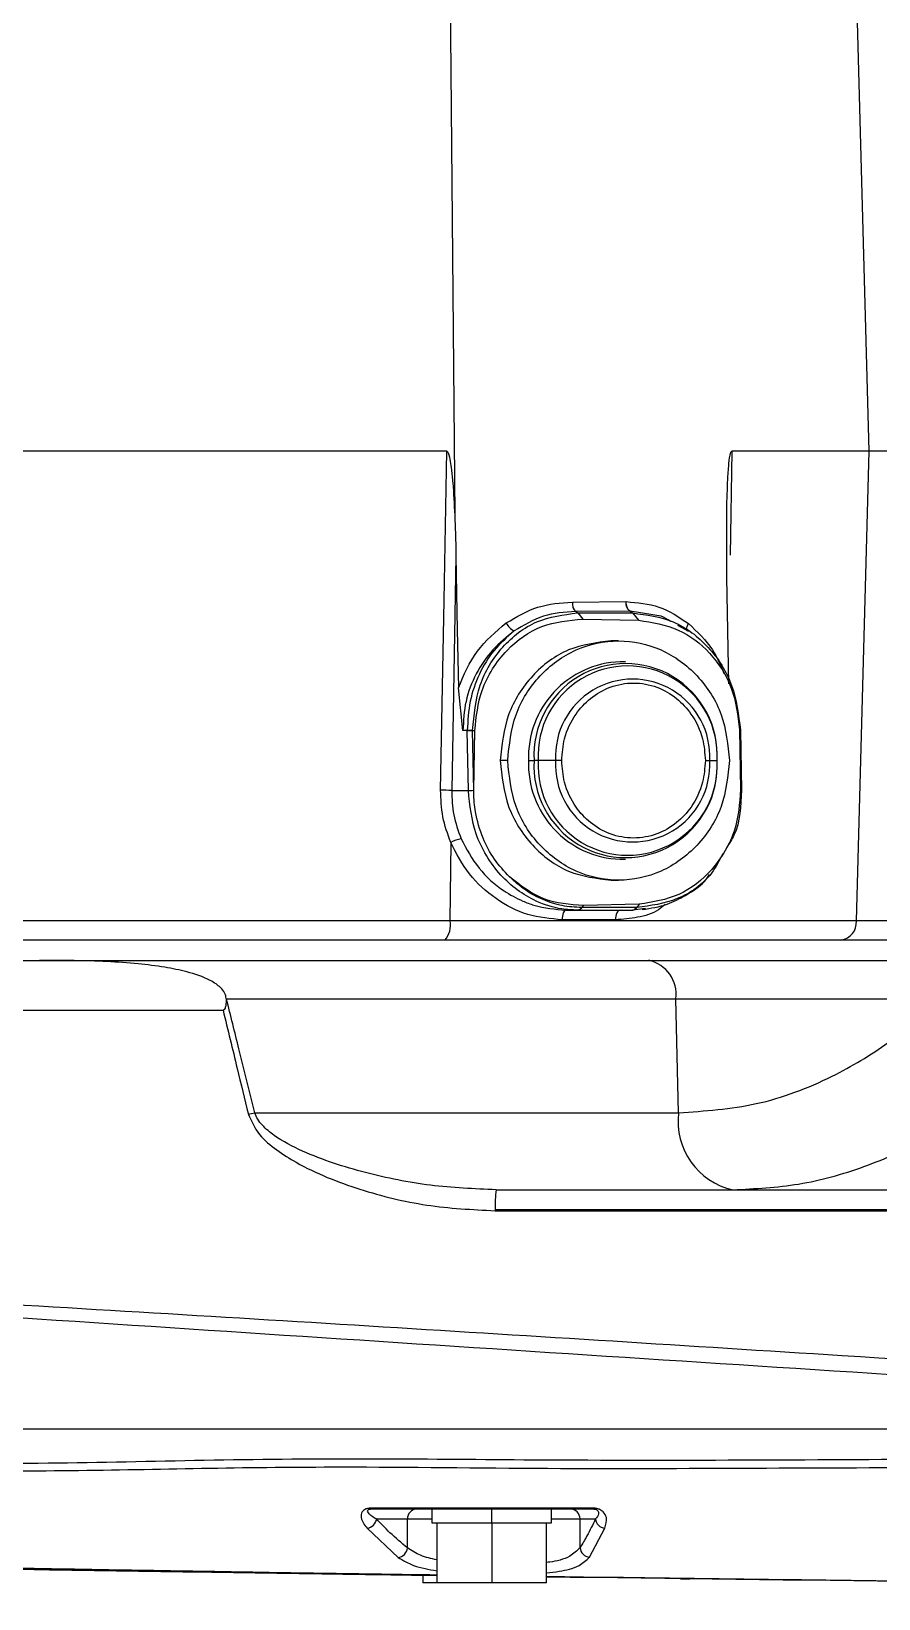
# Model space of a CAD drawing. Header units: millimetres. Extents: x -356 to 237, y 0 to 365.
# Drawn here: x 146.998 to 148.671, y 247.303 to 250.396 of the extents above; entities that cross this region are included whole.
import ezdxf

# ---------------------------------------------------------------- set-up
doc = ezdxf.new("R2010")
doc.units = ezdxf.units.MM

msp = doc.modelspace()

# ---------------------------------------------------------------- linework, layer by layer
at = {"color": 7, "linetype": 'Continuous', "lineweight": 25}
for p, q in [((147.8221, 250.7497), (147.8337, 249.4413)), ((148.6518, 249.5672), (148.6198, 250.7497)), ((147.8179, 249.5672), (146.8827, 249.5672)), ((148.3808, 249.5672), (148.3772, 249.3625)), ((148.6518, 249.5672), (148.3808, 249.5672)), ((148.6267, 248.6406), (148.6518, 249.5672)), ((148.7191, 249.5672), (148.6518, 249.5672)), ((147.8361, 249.36), (147.8278, 248.8979)), ((148.3749, 249.1084), (148.3712, 249.3181)), ((148.066, 249.2698), (148.0666, 249.2698)), ((148.0666, 249.2698), (148.1715, 249.2705)), ((148.0727, 249.2513), (148.0721, 249.2513)), ((148.1794, 249.2517), (148.0727, 249.2513)), ((148.0764, 249.2482), (148.0759, 249.2482)), ((148.0764, 249.2482), (148.0864, 249.2361)), ((148.0864, 249.2361), (148.1966, 249.2339)), ((148.1801, 249.2517), (148.1848, 249.2482)), ((148.2248, 249.2444), (148.1801, 249.2517)), ((148.1848, 249.2482), (148.1966, 249.2339)), ((148.2962, 249.2119), (148.2743, 249.2237)), ((148.1572, 249.1932), (148.1424, 249.1932)), ((148.171, 249.1518), (148.1601, 249.1518)), ((147.8499, 249.016), (147.8408, 249.1004)), ((147.8585, 249.016), (147.8499, 249.016)), ((147.8585, 249.0159), (147.8585, 249.016)), ((147.8606, 248.8978), (147.8585, 249.0159)), ((147.869, 249.0163), (147.869, 249.0165)), ((147.869, 249.0163), (147.8733, 249.0164)), ((147.8714, 248.8982), (147.869, 249.0163)), ((147.8714, 248.8982), (147.8733, 249.0164)), ((148.396, 249.0175), (148.3982, 248.8993)), ((148.3976, 249.0164), (148.396, 249.0175)), ((148.3997, 248.8986), (148.3976, 249.0166)), ((148.3976, 249.0166), (148.3976, 249.0166)), ((148.3976, 249.0164), (148.3997, 248.8986)), ((147.9382, 248.957), (147.9234, 248.957)), ((147.9794, 248.957), (147.9903, 248.957)), ((147.9987, 248.957), (147.9903, 248.957)), ((148.0328, 248.957), (147.9987, 248.957)), ((148.0449, 248.957), (148.0328, 248.957)), ((148.3285, 248.957), (148.3371, 248.957)), ((148.3371, 248.957), (148.3516, 248.957)), ((148.3516, 248.957), (148.3528, 248.957)), ((147.8278, 248.8979), (147.8606, 248.8978)), ((148.3982, 248.8993), (148.3997, 248.8982)), ((148.3997, 248.8986), (148.3997, 248.8986)), ((147.8257, 248.7953), (147.8243, 248.6406)), ((148.1601, 248.7621), (148.171, 248.7621)), ((148.1424, 248.7207), (148.1572, 248.7207)), ((148.085, 248.6668), (148.0844, 248.6668)), ((148.085, 248.6668), (148.088, 248.6709)), ((148.1924, 248.6668), (148.085, 248.6668)), ((148.1981, 248.6734), (148.088, 248.6709)), ((148.1933, 248.6668), (148.1924, 248.6668)), ((148.1981, 248.6734), (148.1933, 248.6668)), ((147.8243, 248.6406), (146.9024, 248.6406)), ((148.6267, 248.6406), (147.8243, 248.6406)), ((148.1511, 248.6427), (148.0456, 248.6427)), ((148.0534, 248.6617), (148.0761, 248.6617)), ((148.0761, 248.6617), (148.0769, 248.6617)), ((148.0769, 248.6617), (148.1845, 248.6617)), ((148.1851, 248.6617), (148.1845, 248.6617)), ((148.2101, 248.6648), (148.1851, 248.6617)), ((149.0551, 248.6406), (148.6267, 248.6406)), ((147.8057, 248.6026), (146.9024, 248.6026)), ((147.8144, 248.6026), (147.8057, 248.6026)), ((148.3271, 248.6026), (147.8144, 248.6026)), ((148.5963, 248.6026), (148.3271, 248.6026)), ((149.0099, 248.6026), (148.5963, 248.6026)), ((146.9815, 248.5627), (147.014, 248.5627)), ((147.014, 248.5627), (148.2167, 248.5627)), ((148.2167, 248.5627), (148.7374, 248.5627)), ((147.3831, 248.4867), (148.2703, 248.4867)), ((148.2757, 248.2619), (148.2703, 248.4867)), ((148.2703, 248.4867), (148.7911, 248.4867)), ((146.9421, 248.4643), (147.3763, 248.4643)), ((147.4389, 248.2619), (148.2757, 248.2619)), ((147.9155, 248.11), (148.7315, 248.11)), ((147.9135, 248.0706), (147.9135, 248.0686)), ((148.7296, 248.0706), (147.9135, 248.0706)), ((147.9135, 248.0686), (148.7296, 248.0686)), ((150.3792, 247.6375), (145.3038, 247.6375)), ((147.6695, 247.48), (148.1068, 247.48)), ((147.6793, 247.4603), (147.7402, 247.4603)), ((147.7402, 247.4032), (147.7402, 247.4603)), ((147.7402, 247.4603), (147.7886, 247.4603)), ((147.7886, 247.48), (147.7886, 247.4525)), ((147.9067, 247.4525), (147.9067, 247.48)), ((148.0248, 247.4525), (148.0248, 247.48)), ((148.0248, 247.4603), (148.0812, 247.4603)), ((148.0812, 247.4603), (148.1115, 247.4603)), ((148.0812, 247.4036), (148.0812, 247.4603)), ((147.661, 247.4421), (147.7218, 247.3843)), ((147.7886, 247.4525), (147.9067, 247.4525)), ((147.7984, 247.4525), (147.7984, 247.3344)), ((147.9067, 247.4525), (148.0248, 247.4525)), ((147.9067, 247.4525), (147.9067, 247.3344)), ((148.015, 247.3344), (148.015, 247.4525)), ((148.0999, 247.3847), (148.13, 247.442)), ((147.7709, 247.3499), (147.7709, 247.3344)), ((148.1244, 247.3451), (148.015, 247.3465)), ((148.2795, 247.3425), (148.2978, 247.3423)), ((147.7984, 247.3344), (147.7709, 247.3344)), ((147.9067, 247.3344), (147.7984, 247.3344)), ((148.015, 247.3344), (147.9067, 247.3344))]:
    msp.add_line(p, q, dxfattribs=at)
at = {"color": 7, "linetype": 'Continuous', "lineweight": 25, "flags": 128}
for points in [[(147.8058, 248.8986), (147.8126, 249.273), (147.8179, 249.5672)], [(147.8361, 249.36), (147.8388, 249.2146), (147.8408, 249.1004)], [(148.0764, 249.2482), (148.1366, 249.2482), (148.1839, 249.2482)], [(148.2962, 249.2119), (148.2945, 249.2122), (148.2931, 249.2131), (148.2922, 249.2146), (148.2918, 249.2165), (148.2919, 249.2189), (148.2925, 249.2215), (148.2936, 249.2245), (148.295, 249.2275)], [(148.0534, 248.6617), (148.0519, 248.6613), (148.0505, 248.6602), (148.0491, 248.6585), (148.048, 248.6562), (148.047, 248.6533), (148.0462, 248.65), (148.0458, 248.6464), (148.0456, 248.6427)], [(148.1602, 248.6617), (148.1585, 248.6613), (148.1568, 248.6602), (148.1552, 248.6585), (148.1539, 248.6562), (148.1527, 248.6533), (148.1519, 248.65), (148.1513, 248.6464), (148.1511, 248.6427)]]:
    msp.add_lwpolyline(points, dxfattribs=at)
at = {"color": 7, "linetype": 'Continuous', "lineweight": 25}
for centre, radius, start, end in [((148.0891, 249.2671), 0.0232, 173.2699, 222.8847), ((148.192, 249.268), 0.0206, 173.2646, 232.2743), ((147.9685, 249.2457), 0.0374, 207.7024, 242.2119), ((148.0658, 249.2398), 0.0131, 39.6084, 61.3777), ((148.1747, 249.241), 0.0117, 37.6469, 66.1121), ((148.1669, 248.9644), 0.1876, 92.0521, 182.2761), ((148.171, 248.9674), 0.181, 356.6991, 183.3009), ((148.1751, 248.9671), 0.1767, 356.6989, 183.3011), ((148.185, 248.9653), 0.1523, 356.8589, 183.1411), ((147.8827, 248.5596), 0.4571, 91.7152, 93.0354), ((148.1668, 248.9495), 0.1875, 177.7218, 267.9514), ((148.171, 248.9465), 0.181, 176.6993, 3.3007), ((148.1751, 248.9468), 0.1767, 176.6993, 3.3007), ((148.185, 248.9486), 0.1523, 176.8594, 3.1406), ((147.8034, 248.4731), 0.4255, 86.7207, 89.6765), ((147.8672, 248.7105), 0.0944, 102.7826, 116.0661), ((148.0751, 248.6725), 0.0109, 275.1213, 328.1191), ((148.1834, 248.672), 0.0103, 275.6883, 329.7719), ((147.7798, 248.632), 0.0454, 319.6125, 10.9206), ((148.5914, 248.6377), 0.0354, 277.8703, 4.6962), ((148.202, 248.4954), 0.0689, 352.7919, 77.6719), ((147.1371, 249.454), 1.2297, 283.5975, 284.2047), ((148.4125, 248.2446), 0.1379, 172.7933, 257.6672), ((148.1145, 248.0804), 0.2012, 171.5609, 182.8015), ((147.6579, 247.4635), 0.0216, 278.2431, 351.6981), ((147.618, 247.4819), 0.0516, 357.9548, 359.9991), ((147.7593, 247.4609), 0.0191, 91.8499, 181.7119), ((148.0616, 247.4605), 0.0195, 359.584, 89.5352), ((148.108, 247.4819), 0.0022, 182.1873, 238.9005), ((148.1318, 247.4623), 0.0204, 185.5079, 264.9306), ((147.7192, 247.4052), 0.0211, 277.0701, 354.4158), ((148.1014, 247.405), 0.0203, 183.7829, 265.6737)]:
    msp.add_arc(centre, radius, start, end, dxfattribs=at)
for points, knots in [([(147.8179, 249.5672), (147.818, 249.5672), (147.8183, 249.5672), (147.8188, 249.5669), (147.8198, 249.566), (147.823, 249.5596), (147.825, 249.5474), (147.8272, 249.5322), (147.8286, 249.5182), (147.8313, 249.4885), (147.8326, 249.4626), (147.8337, 249.4413)], [0, 0, 0, 0, 0.002849, 0.00587, 0.013101, 0.034667, 0.171043, 0.300122, 0.393925, 0.499962, 1, 1, 1, 1]), ([(148.3712, 249.3181), (148.3707, 249.36), (148.3701, 249.4228), (148.3718, 249.496), (148.3741, 249.5347), (148.3761, 249.5544), (148.3783, 249.5641), (148.3796, 249.5665), (148.3803, 249.5671), (148.3806, 249.5672), (148.3808, 249.5672)], [0, 0, 0, 0, 0.501748, 0.752314, 0.877447, 0.966386, 0.989362, 0.995878, 0.998123, 1, 1, 1, 1]), ([(147.8337, 249.4413), (147.8343, 249.4261), (147.8353, 249.399), (147.8359, 249.372), (147.8361, 249.36)], [0, 0, 0, 0, 0.560047, 1, 1, 1, 1]), ([(147.9354, 249.2284), (147.9557, 249.2405), (147.996, 249.2645), (148.0428, 249.2681), (148.066, 249.2698)], [0, 0, 0, 0, 0.504677, 1, 1, 1, 1]), ([(148.0727, 249.2513), (148.0718, 249.252), (148.0698, 249.2538), (148.0681, 249.2583), (148.0668, 249.2637), (148.0666, 249.2678), (148.0666, 249.2698)], [0, 0, 0, 0, 0.163603, 0.400048, 0.692898, 1, 1, 1, 1]), ([(148.1715, 249.2705), (148.1717, 249.2705), (148.1719, 249.2705), (148.1722, 249.2705), (148.1723, 249.2705)], [0, 0, 0, 0, 0.556953, 1, 1, 1, 1]), ([(148.1723, 249.2705), (148.1944, 249.2687), (148.2391, 249.265), (148.2763, 249.2401), (148.295, 249.2275)], [0, 0, 0, 0, 0.49629, 1, 1, 1, 1]), ([(148.1801, 249.2517), (148.1789, 249.2525), (148.1761, 249.2543), (148.174, 249.2593), (148.1726, 249.2648), (148.1724, 249.2686), (148.1723, 249.2705)], [0, 0, 0, 0, 0.1933191, 0.4713553, 0.7330078, 1, 1, 1, 1]), ([(147.8408, 249.1004), (147.8516, 249.1257), (147.8729, 249.176), (147.9147, 249.211), (147.9354, 249.2284)], [0, 0, 0, 0, 0.504812, 1, 1, 1, 1]), ([(147.869, 249.0165), (147.8717, 249.0468), (147.877, 249.1065), (147.9238, 249.183), (147.9927, 249.2374), (148.0484, 249.2446), (148.0759, 249.2482)], [0, 0, 0, 0, 0.2625448, 0.5174995, 0.7613469, 1, 1, 1, 1]), ([(147.8733, 249.0164), (147.8762, 249.0432), (147.8807, 249.0858), (147.907, 249.1384), (147.9434, 249.185), (148.0033, 249.2283), (148.0589, 249.2335), (148.0864, 249.2361)], [0, 0, 0, 0, 0.236026, 0.37564, 0.513104, 0.758659, 1, 1, 1, 1]), ([(148.0721, 249.2513), (148.0505, 249.2496), (148.0072, 249.2463), (147.9698, 249.2239), (147.951, 249.2127)], [0, 0, 0, 0, 0.496434, 1, 1, 1, 1]), ([(148.0727, 249.2513), (148.0734, 249.2508), (148.0748, 249.25), (148.0759, 249.2487), (148.0764, 249.2482)], [0, 0, 0, 0, 0.5312921, 1, 1, 1, 1]), ([(148.1801, 249.2517), (148.1799, 249.2517), (148.1797, 249.2517), (148.1795, 249.2517), (148.1794, 249.2517)], [0, 0, 0, 0, 0.560252, 1, 1, 1, 1]), ([(148.1848, 249.2482), (148.1846, 249.2482), (148.1844, 249.2482), (148.1841, 249.2482), (148.1839, 249.2482)], [0, 0, 0, 0, 0.559764, 1, 1, 1, 1]), ([(148.1848, 249.2482), (148.2124, 249.2445), (148.2686, 249.2371), (148.3384, 249.1828), (148.3871, 249.1068), (148.3941, 249.0469), (148.3976, 249.0166)], [0, 0, 0, 0, 0.237852, 0.483417, 0.738748, 1, 1, 1, 1]), ([(148.1966, 249.2339), (148.2236, 249.2297), (148.2763, 249.2215), (148.3409, 249.1706), (148.386, 249.1011), (148.3926, 249.0457), (148.396, 249.0175)], [0, 0, 0, 0, 0.250641, 0.487815, 0.739038, 1, 1, 1, 1]), ([(148.2597, 249.2316), (148.2537, 249.2356), (148.243, 249.2427), (148.2303, 249.2439), (148.2248, 249.2444)], [0, 0, 0, 0, 0.563968, 1, 1, 1, 1]), ([(148.295, 249.2275), (148.3125, 249.2112), (148.3428, 249.1828), (148.3585, 249.1447), (148.3652, 249.1285)], [0, 0, 0, 0, 0.576693, 1, 1, 1, 1]), ([(147.951, 249.2127), (147.9363, 249.2008), (147.9065, 249.177), (147.8743, 249.1288), (147.8529, 249.0743), (147.8509, 249.0355), (147.8499, 249.016)], [0, 0, 0, 0, 0.245663, 0.495326, 0.747201, 1, 1, 1, 1]), ([(147.951, 249.2127), (147.9371, 249.2005), (147.9093, 249.1762), (147.8805, 249.1278), (147.8615, 249.0739), (147.8595, 249.0355), (147.8585, 249.016)], [0, 0, 0, 0, 0.245826, 0.489356, 0.741567, 1, 1, 1, 1]), ([(148.1424, 249.1932), (148.1136, 249.1896), (148.0554, 249.1822), (147.983, 249.1268), (147.9331, 249.0489), (147.9267, 248.9878), (147.9234, 248.957)], [0, 0, 0, 0, 0.2412064, 0.4876646, 0.7413416, 1, 1, 1, 1]), ([(147.9382, 248.957), (147.9414, 248.9878), (147.9478, 249.0488), (147.9977, 249.1273), (148.0702, 249.1805), (148.1572, 249.1994), (148.2442, 249.1805), (148.3166, 249.1273), (148.3666, 249.0488), (148.373, 248.9878), (148.3762, 248.957)], [0, 0, 0, 0, 0.129328, 0.256166, 0.379394, 0.500003, 0.620606, 0.743834, 0.870672, 1, 1, 1, 1]), ([(148.0449, 248.957), (148.046, 248.9714), (148.0485, 249.0038), (148.069, 249.0468), (148.101, 249.0817), (148.1403, 249.1043), (148.1867, 249.1127), (148.2331, 249.1043), (148.2723, 249.0817), (148.3044, 249.0468), (148.3249, 249.0038), (148.3274, 248.9714), (148.3285, 248.957)], [0, 0, 0, 0, 0.093669, 0.210637, 0.301075, 0.398679, 0.500004, 0.601319, 0.698923, 0.789367, 0.906331, 1, 1, 1, 1]), ([(147.8585, 249.0159), (147.8603, 249.0159), (147.8638, 249.0161), (147.8673, 249.0162), (147.869, 249.0163)], [0, 0, 0, 0, 0.504549, 1, 1, 1, 1]), ([(148.3976, 249.0164), (148.3976, 249.0164), (148.3976, 249.0165), (148.3976, 249.0166), (148.3976, 249.0166)], [0, 0, 0, 0, 0.553374, 1, 1, 1, 1]), ([(147.9234, 248.957), (147.9267, 248.9261), (147.9331, 248.865), (147.983, 248.7871), (148.0554, 248.7317), (148.1136, 248.7244), (148.1424, 248.7207)], [0, 0, 0, 0, 0.25866, 0.512339, 0.758792, 1, 1, 1, 1]), ([(148.3762, 248.957), (148.373, 248.9261), (148.3666, 248.8651), (148.3166, 248.7866), (148.2442, 248.7334), (148.1572, 248.7145), (148.0702, 248.7334), (147.9977, 248.7866), (147.9478, 248.8651), (147.9414, 248.9261), (147.9382, 248.957)], [0, 0, 0, 0, 0.129329, 0.256168, 0.379393, 0.499997, 0.620607, 0.743832, 0.870671, 1, 1, 1, 1]), ([(148.3285, 248.957), (148.3274, 248.9425), (148.3249, 248.9101), (148.3044, 248.8671), (148.2724, 248.8322), (148.2331, 248.8096), (148.1867, 248.8012), (148.1403, 248.8096), (148.101, 248.8322), (148.069, 248.8671), (148.0485, 248.9101), (148.046, 248.9425), (148.0449, 248.957)], [0, 0, 0, 0, 0.09366, 0.210626, 0.301078, 0.398678, 0.499996, 0.601324, 0.698924, 0.78937, 0.90634, 1, 1, 1, 1]), ([(147.8257, 248.7953), (147.8197, 248.812), (147.8077, 248.8454), (147.8064, 248.8809), (147.8058, 248.8986)], [0, 0, 0, 0, 0.500339, 1, 1, 1, 1]), ([(147.8278, 248.8979), (147.8283, 248.8816), (147.8294, 248.8489), (147.8406, 248.8181), (147.8463, 248.8025)], [0, 0, 0, 0, 0.496517, 1, 1, 1, 1]), ([(147.8606, 248.8978), (147.8622, 248.8979), (147.8658, 248.8981), (147.8694, 248.8982), (147.8714, 248.8982)], [0, 0, 0, 0, 0.4421936, 1, 1, 1, 1]), ([(148.0761, 248.6617), (148.0658, 248.6622), (148.0377, 248.6636), (147.9828, 248.681), (147.931, 248.7195), (147.8952, 248.7686), (147.8684, 248.8239), (147.8637, 248.8687), (147.8606, 248.8978)], [0, 0, 0, 0, 0.087789, 0.238414, 0.483174, 0.620548, 0.753299, 1, 1, 1, 1]), ([(147.942, 248.7273), (147.9314, 248.7386), (147.9102, 248.7615), (147.8872, 248.8054), (147.8745, 248.8502), (147.871, 248.8825), (147.8714, 248.8967), (147.8714, 248.8982)], [0, 0, 0, 0, 0.243439, 0.490671, 0.77488, 0.975617, 1, 1, 1, 1]), ([(148.3982, 248.8993), (148.3961, 248.8721), (148.3928, 248.8303), (148.3686, 248.7781), (148.3354, 248.7316), (148.279, 248.6863), (148.2249, 248.6777), (148.1981, 248.6734)], [0, 0, 0, 0, 0.243113, 0.374944, 0.512705, 0.758606, 1, 1, 1, 1]), ([(148.3997, 248.8982), (148.3987, 248.8673), (148.3973, 248.8264), (148.3755, 248.793), (148.3702, 248.785)], [0, 0, 0, 0, 0.757897, 1, 1, 1, 1]), ([(148.3997, 248.8986), (148.3997, 248.8986), (148.3997, 248.8984), (148.3997, 248.8983), (148.3997, 248.8982)], [0, 0, 0, 0, 0.564669, 1, 1, 1, 1]), ([(148.0456, 248.6427), (148.0226, 248.6448), (147.9763, 248.6492), (147.9131, 248.6823), (147.8592, 248.7308), (147.8369, 248.7737), (147.8257, 248.7953)], [0, 0, 0, 0, 0.242654, 0.490237, 0.743254, 1, 1, 1, 1]), ([(147.8463, 248.8025), (147.857, 248.7825), (147.8781, 248.7427), (147.9233, 248.7029), (147.962, 248.6816), (148.0026, 248.6661), (148.0319, 248.6636), (148.0534, 248.6617)], [0, 0, 0, 0, 0.256117, 0.508847, 0.668523, 0.757124, 1, 1, 1, 1]), ([(148.3632, 248.7731), (148.3563, 248.7598), (148.3364, 248.7215), (148.2755, 248.6781), (148.2205, 248.6705), (148.1933, 248.6668)], [0, 0, 0, 0, 0.21288, 0.611658, 1, 1, 1, 1]), ([(148.204, 248.6627), (148.2208, 248.6655), (148.2508, 248.6705), (148.2936, 248.6925), (148.3235, 248.7118), (148.3352, 248.7294), (148.337, 248.732)], [0, 0, 0, 0, 0.328636, 0.588354, 0.938892, 1, 1, 1, 1]), ([(148.088, 248.6709), (148.061, 248.6728), (148.0066, 248.6768), (147.9636, 248.7104), (147.942, 248.7273)], [0, 0, 0, 0, 0.495496, 1, 1, 1, 1]), ([(148.0844, 248.6668), (148.0714, 248.6675), (148.0453, 248.6691), (148.0075, 248.6815), (147.9721, 248.7004), (147.952, 248.7183), (147.942, 248.7273)], [0, 0, 0, 0, 0.245445, 0.493, 0.744757, 1, 1, 1, 1]), ([(148.085, 248.6668), (148.0838, 248.6653), (148.0816, 248.6627), (148.0783, 248.662), (148.0769, 248.6617)], [0, 0, 0, 0, 0.5540742, 1, 1, 1, 1]), ([(148.2491, 248.6729), (148.2449, 248.6692), (148.2295, 248.6558), (148.1946, 248.6462), (148.1656, 248.6439), (148.1511, 248.6427)], [0, 0, 0, 0, 0.160877, 0.580907, 1, 1, 1, 1]), ([(148.1851, 248.6617), (148.1866, 248.662), (148.19, 248.6626), (148.1921, 248.6653), (148.1933, 248.6668)], [0, 0, 0, 0, 0.44896, 1, 1, 1, 1]), ([(147.3824, 248.4874), (147.3822, 248.4893), (147.3818, 248.4931), (147.3786, 248.5008), (147.372, 248.5088), (147.362, 248.5167), (147.3407, 248.5291), (147.3066, 248.5403), (147.2587, 248.5501), (147.2058, 248.5566), (147.1461, 248.5606), (147.0811, 248.5625), (147.0368, 248.5626), (147.014, 248.5627)], [0, 0, 0, 0, 0.014243, 0.029139, 0.063389, 0.092563, 0.126561, 0.251677, 0.365772, 0.501358, 0.660184, 0.824844, 1, 1, 1, 1]), ([(147.3824, 248.4874), (147.3823, 248.4827), (147.3821, 248.4756), (147.3805, 248.4681), (147.3788, 248.4656), (147.378, 248.4648), (147.3772, 248.4644), (147.3766, 248.4643), (147.3763, 248.4643)], [0, 0, 0, 0, 0.563381, 0.840251, 0.887299, 0.927878, 0.964308, 1, 1, 1, 1]), ([(147.3831, 248.4867), (147.383, 248.4869), (147.3828, 248.4871), (147.3825, 248.4873), (147.3824, 248.4874)], [0, 0, 0, 0, 0.5623, 1, 1, 1, 1]), ([(147.4389, 248.2619), (147.4284, 248.3039), (147.4098, 248.3788), (147.3913, 248.4537), (147.3831, 248.4867)], [0, 0, 0, 0, 0.559994, 1, 1, 1, 1]), ([(148.2757, 248.2619), (148.3273, 248.2654), (148.4321, 248.2725), (148.5718, 248.326), (148.6931, 248.3981), (148.7581, 248.4569), (148.7911, 248.4867)], [0, 0, 0, 0, 0.268227, 0.5445, 0.768998, 1, 1, 1, 1]), ([(147.3763, 248.4643), (147.3856, 248.4259), (147.4022, 248.3574), (147.4189, 248.2889), (147.4262, 248.2588)], [0, 0, 0, 0, 0.559992, 1, 1, 1, 1]), ([(148.383, 248.11), (148.4265, 248.1121), (148.5143, 248.1166), (148.6439, 248.153), (148.7707, 248.2101), (148.8469, 248.2655), (148.8859, 248.2938)], [0, 0, 0, 0, 0.238753, 0.482847, 0.73561, 1, 1, 1, 1]), ([(147.4262, 248.2588), (147.4327, 248.2448), (147.4456, 248.2169), (147.482, 248.1878), (147.5459, 248.1473), (147.6455, 248.1085), (147.7778, 248.0755), (147.8683, 248.0709), (147.9135, 248.0686)], [0, 0, 0, 0, 0.083604, 0.167493, 0.250938, 0.501963, 0.750798, 1, 1, 1, 1]), ([(147.9155, 248.11), (147.8721, 248.1118), (147.7852, 248.1156), (147.6567, 248.1418), (147.5529, 248.1748), (147.4855, 248.2096), (147.4571, 248.2329), (147.4444, 248.2485), (147.4407, 248.2575), (147.4389, 248.2619)], [0, 0, 0, 0, 0.251992, 0.505413, 0.760061, 0.883897, 0.943709, 0.972431, 1, 1, 1, 1]), ([(150.9052, 247.6375), (150.1364, 247.6856), (149.0654, 247.7526), (147.6925, 247.8397), (147.0882, 247.8756), (146.7861, 247.8935)], [0, 0, 0, 0, 0.560008, 0.780009, 1, 1, 1, 1]), ([(146.7849, 247.87), (147.1843, 247.8438), (147.983, 247.7913), (149.1812, 247.7143), (149.9798, 247.6631), (150.3792, 247.6375)], [0, 0, 0, 0, 0.333405, 0.66669, 1, 1, 1, 1]), ([(145.6642, 247.565), (145.7114, 247.5658), (145.8127, 247.5673), (145.9735, 247.5685), (146.1518, 247.57), (146.3427, 247.5706), (146.5415, 247.5708), (146.7778, 247.5699), (147.0506, 247.5697), (147.3582, 247.5776), (147.6649, 247.5803), (148.1379, 247.5749), (148.7771, 247.5788), (149.583, 247.5829), (150.1195, 247.598), (150.3874, 247.6056)], [0, 0, 0, 0, 0.029984, 0.064291, 0.102142, 0.143265, 0.185498, 0.228419, 0.293352, 0.358719, 0.423832, 0.488189, 0.659104, 0.829822, 1, 1, 1, 1]), ([(145.69, 247.5502), (145.7517, 247.551), (145.8848, 247.5529), (146.0978, 247.5544), (146.3325, 247.5556), (146.5806, 247.5555), (146.8347, 247.5549), (147.0916, 247.5552), (147.3497, 247.5612), (147.6583, 247.5643), (148.0163, 247.559), (148.4236, 247.5608), (148.8299, 247.5622), (149.2359, 247.5651), (149.5065, 247.5689), (149.6417, 247.5707)], [0, 0, 0, 0, 0.046829, 0.101052, 0.161699, 0.224968, 0.289457, 0.354551, 0.420035, 0.485387, 0.588871, 0.69177, 0.794595, 0.897346, 1, 1, 1, 1]), ([(147.6696, 247.4819), (147.6684, 247.4818), (147.6661, 247.4818), (147.6629, 247.4814), (147.6599, 247.4806), (147.6566, 247.4794), (147.6535, 247.4774), (147.649, 247.4725), (147.6477, 247.4579), (147.6556, 247.4485), (147.661, 247.4421)], [0, 0, 0, 0, 0.061389, 0.120686, 0.175453, 0.224393, 0.304995, 0.370239, 0.573942, 1, 1, 1, 1]), ([(147.6793, 247.4603), (147.6743, 247.4628), (147.6672, 247.4662), (147.6604, 247.4764), (147.6632, 247.4789), (147.6646, 247.4794), (147.666, 247.4798), (147.6677, 247.48), (147.6689, 247.48), (147.6695, 247.48)], [0, 0, 0, 0, 0.5364803, 0.7608771, 0.8111121, 0.8485796, 0.8921047, 0.9425263, 1, 1, 1, 1]), ([(148.1058, 247.4818), (148.0332, 247.4818), (147.8877, 247.4818), (147.7423, 247.4818), (147.6696, 247.4819)], [0, 0, 0, 0, 0.4995, 1, 1, 1, 1]), ([(147.7402, 247.4032), (147.7286, 247.413), (147.7072, 247.4309), (147.688, 247.4512), (147.6793, 247.4603)], [0, 0, 0, 0, 0.54644, 1, 1, 1, 1]), ([(148.1115, 247.4603), (148.1061, 247.449), (148.0968, 247.4297), (148.0858, 247.4113), (148.0812, 247.4036)], [0, 0, 0, 0, 0.583986, 1, 1, 1, 1]), ([(148.13, 247.442), (148.1322, 247.4491), (148.1358, 247.4604), (148.1283, 247.4742), (148.12, 247.4793), (148.1126, 247.4815), (148.1081, 247.4817), (148.1058, 247.4818)], [0, 0, 0, 0, 0.372232, 0.598397, 0.76494, 0.87629, 1, 1, 1, 1]), ([(148.1068, 247.48), (148.1075, 247.48), (148.1083, 247.48), (148.1095, 247.4799), (148.1106, 247.4797), (148.1119, 247.4794), (148.1135, 247.4788), (148.1151, 247.4778), (148.1174, 247.4755), (148.1182, 247.4682), (148.1142, 247.4635), (148.1115, 247.4603)], [0, 0, 0, 0, 0.064446, 0.094937, 0.124437, 0.180445, 0.232309, 0.30768, 0.37782, 0.577948, 1, 1, 1, 1]), ([(147.7984, 247.3796), (147.7873, 247.382), (147.7665, 247.3863), (147.7486, 247.3978), (147.7402, 247.4032)], [0, 0, 0, 0, 0.532998, 1, 1, 1, 1]), ([(148.0812, 247.4036), (148.0747, 247.3975), (148.058, 247.3821), (148.0328, 247.3765), (148.0171, 247.3747), (148.015, 247.3744)], [0, 0, 0, 0, 0.358343, 0.911945, 1, 1, 1, 1]), ([(147.7984, 247.3485), (147.7775, 247.3488), (147.6771, 247.3502), (147.5004, 247.3527), (147.2663, 247.3561), (147.0317, 247.3596), (146.7989, 247.3632), (146.5728, 247.3668), (146.3612, 247.3703), (146.1659, 247.3735), (146.0422, 247.3757), (145.9841, 247.3767)], [0, 0, 0, 0, 0.0345573, 0.1661321, 0.2921827, 0.4214934, 0.553997, 0.6771246, 0.795403, 0.9039404, 1, 1, 1, 1]), ([(147.7984, 247.3496), (147.762, 247.3501), (147.666, 247.3514), (147.5127, 247.3537), (147.3371, 247.3568), (147.1605, 247.3596), (146.9799, 247.3627), (146.7827, 247.366), (146.5735, 247.3696), (146.359, 247.3734), (146.178, 247.3767), (146.0695, 247.3787), (146.0277, 247.3794)], [0, 0, 0, 0, 0.061677, 0.162657, 0.259701, 0.359267, 0.461768, 0.565735, 0.693334, 0.816173, 0.92905, 1, 1, 1, 1]), ([(146.2726, 247.374), (146.3209, 247.3731), (146.437, 247.3709), (146.6238, 247.3676), (146.833, 247.3641), (147.0413, 247.3607), (147.2436, 247.3574), (147.4411, 247.3543), (147.6253, 247.3514), (147.7448, 247.3498), (147.7984, 247.349)], [0, 0, 0, 0, 0.0948222, 0.2283271, 0.3673517, 0.5061198, 0.6378125, 0.7652443, 0.8944281, 1, 1, 1, 1]), ([(147.7218, 247.3843), (147.7319, 247.3786), (147.7557, 247.3651), (147.7828, 247.3606), (147.7984, 247.358)], [0, 0, 0, 0, 0.421536, 1, 1, 1, 1]), ([(148.015, 247.354), (148.0233, 247.355), (148.045, 247.3575), (148.0763, 247.364), (148.0933, 247.3789), (148.0999, 247.3847)], [0, 0, 0, 0, 0.273556, 0.716445, 1, 1, 1, 1]), ([(153.1569, 247.3031), (151.9409, 247.3092), (150.2269, 247.3177), (148.513, 247.3394), (148.015, 247.3457)], [0, 0, 0, 0, 0.7094395, 1, 1, 1, 1]), ([(153.1568, 247.3032), (151.9416, 247.3094), (150.6395, 247.3161), (149.2508, 247.3312), (148.9904, 247.3342), (148.73, 247.3372), (148.4696, 247.3405), (148.2677, 247.3431), (148.1526, 247.3447), (148.1244, 247.3451)], [0, 0, 0, 0, 0.724419, 0.776163, 0.827909, 0.879654, 0.931399, 0.983145, 1, 1, 1, 1])]:
    msp.add_open_spline(points, degree=3, knots=knots, dxfattribs=at)

doc.saveas('drawing.dxf')
